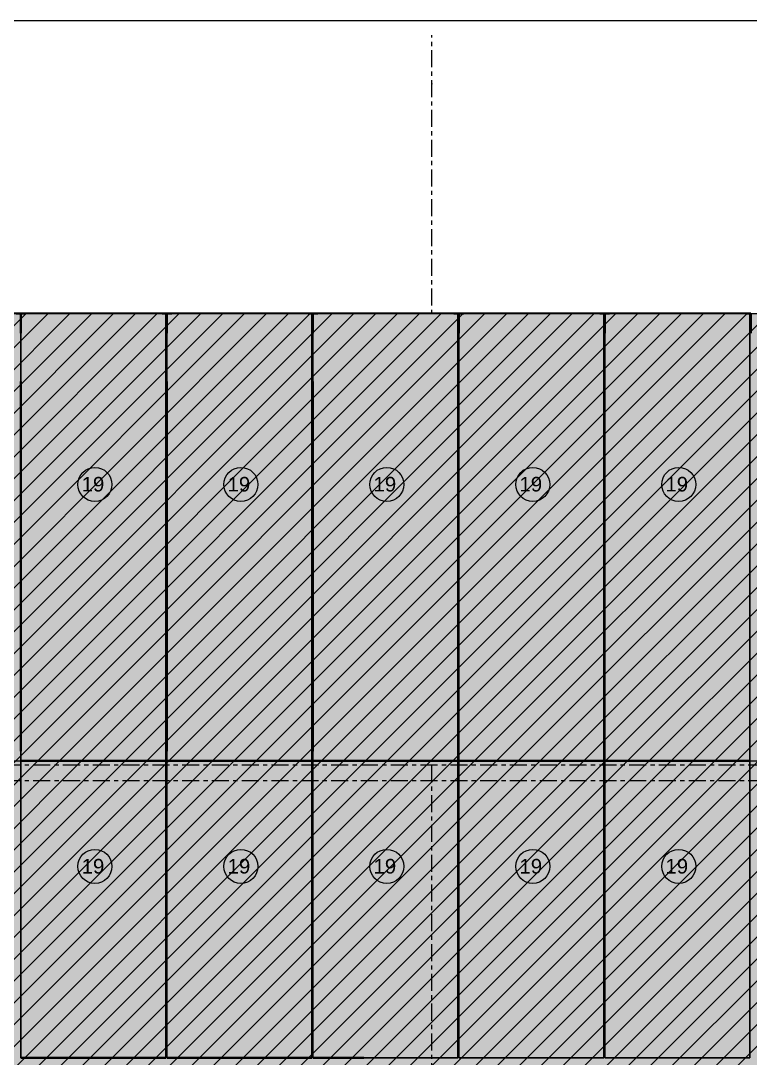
# Model space of a CAD drawing. Header units: millimetres. Extents: x -1379 to 1385823, y -4884429 to 548763.
# Drawn here: x 658247 to 665745, y -2338205 to -2327541 of the extents above; entities that cross this region are included whole.
import ezdxf
from ezdxf.enums import TextEntityAlignment as Align
from ezdxf.xclip import XClip

# ---------------------------------------------------------------- set-up
doc = ezdxf.new("R2010")
doc.units = ezdxf.units.MM
doc.header["$XCLIPFRAME"] = 0
doc.set_wipeout_variables(frame=1)
doc.linetypes.add('CENTER', pattern=[50.8, 31.75, -6.35, 6.35, -6.35])
doc.linetypes.add('TA_GL_000.70000', pattern=[1.925, 0.7, -0.175, 0.175, -0.175, 0.7])
for name, color, linetype in [('000 - 0_SYM_DWG_GRIDLINE_MAIN_COLOR_251', 7, 'Continuous'), ('000 - 0_SYM_DWG_SLOPE-SYM_TEXT_COLOR_3', 7, 'Continuous'), ('000 - CONCRETE_COL_HATCH_', 7, 'Continuous'), ('000 - GRID', 7, 'CENTER')]:
    doc.layers.add(name, color=color, linetype=linetype)
for name, color, linetype, lineweight in [('A-ANNO-IDEN', 7, 'Continuous', 25), ('A-GLAZ-CURT', 7, 'Continuous', 35), ('WALL-E', 7, 'Continuous', 50)]:
    doc.layers.add(name, color=color, linetype=linetype, lineweight=lineweight)
doc.styles.add('ARIAL', font='arial.ttf')
doc.styles.add('TA', font='', dxfattribs={"height": 4.5})
doc.styles.get('TA').set_extended_font_data('Cordia New')
pattern_1 = [(45, (0, 0), (-112.2532, 112.2532), [])]
pattern_2 = [(50, (0, 0), (455.4617, -39.8477), [47.625, -523.875]), (355, (0, 0), (-88.1086, 477.6421), [38.1, -419.1015]), (100.45144, (37.96, -3.3), (367.3531, 437.7944), [40.475, -445.2256]), (46.1842, (0, 127), (677.6976, -105.1058), [71.4375, -785.8125]), (96.63556, (56.5, 118.24), (593.5103, 618.5653), [60.7126, -667.839]), (351.18415, (0, 127), (593.5103, 618.5653), [57.15, -628.6493]), (21, (63.5, 95.25), (379.036, -255.663), [47.625, -523.875]), (326, (63.5, 95.25), (154.505, 460.47), [38.1, -419.1]), (71.45144, (95.1, 73.94), (533.541, 204.807), [40.475, -445.2248]), (37.5, (0, 0), (7.7215, 211.3876), [0, -414.02, 0, -425.45, 0, -420.6875]), (7.5, (0, 0), (167.04916, 250.45144), [0, -242.57, 0, -404.495, 0, -160.3375]), (327.5, (-141.6, 0), (338.9765, -14.32186), [0, -158.75, 0, -495.3, 0, -657.225]), (317.5, (-205.1, 0), (370.32295, 63.5662), [0, -206.375, 0, -328.93, 0, -466.725])]

# ---------------------------------------------------------------- blocks, each defined once
blk = doc.blocks.new('DPA_CP_Entrance Louver Grill Vertical Z - Louver Grill Vertical Z-V164-IV01 - ELEVATION 4')
at = {"layer": 'A-GLAZ-CURT', "color": 7}
for p, q in [((2306465, 114425), (2306415, 114425)), ((2306415, 114425), (2306465, 114425)), ((2306415, 114225), (2306415, 114425)), ((2306415, 114225), (2306415, 114425)), ((2306463, 114425), (2306415, 114425)), ((2306415, 114425), (2306465, 114425)), ((2306415, 114425), (2306415, 114225)), ((2306415, 114425), (2306415, 114225)), ((2306415, 114375), (2306415, 114425)), ((2306415, 114425), (2306415, 114375)), ((2307915, 114425), (2306415, 114425)), ((2307915, 114425), (2306415, 114425)), ((2306465, 114425), (2306463, 114425)), ((2307915, 114425), (2307865, 114425)), ((2307865, 114425), (2307915, 114425)), ((2307865, 114425), (2307915, 114425)), ((2307867, 114425), (2307865, 114425)), ((2307915, 114425), (2307867, 114425)), ((2307915, 114425), (2307915, 114225)), ((2307915, 114225), (2307915, 114425)), ((2307915, 114225), (2307915, 114425)), ((2307915, 114225), (2307915, 114425)), ((2307915, 114375), (2307915, 114425)), ((2307915, 114425), (2307915, 114375))]:
    blk.add_line(p, q, dxfattribs=at)
blk = doc.blocks.new('DPA_CP_Entrance Louver Grill Vertical Z - Louver Grill Vertical Z-V165-IV01 - ELEVATION 4')
at = {"layer": 'A-GLAZ-CURT', "color": 7}
for p, q in [((2304965, 114425), (2304915, 114425)), ((2304915, 114425), (2304965, 114425)), ((2304915, 114225), (2304915, 114425)), ((2304915, 114225), (2304915, 114425)), ((2304963, 114425), (2304915, 114425)), ((2304915, 114425), (2304965, 114425)), ((2304915, 114425), (2304915, 114225)), ((2304915, 114425), (2304915, 114225)), ((2304915, 114375), (2304915, 114425)), ((2304915, 114425), (2304915, 114375)), ((2306415, 114425), (2304915, 114425)), ((2306415, 114425), (2304915, 114425)), ((2304965, 114425), (2304963, 114425)), ((2306415, 114425), (2306365, 114425)), ((2306365, 114425), (2306415, 114425)), ((2306365, 114425), (2306415, 114425)), ((2306367, 114425), (2306365, 114425)), ((2306415, 114425), (2306367, 114425)), ((2306415, 114425), (2306415, 114225)), ((2306415, 114225), (2306415, 114425)), ((2306415, 114225), (2306415, 114425)), ((2306415, 114225), (2306415, 114425)), ((2306415, 114375), (2306415, 114425)), ((2306415, 114425), (2306415, 114375)), ((2304915, 109925), (2304915, 113725)), ((2304915, 109925), (2304915, 113725)), ((2304915, 113725), (2304915, 109925)), ((2304915, 113725), (2304915, 109925))]:
    blk.add_line(p, q, dxfattribs=at)
blk = doc.blocks.new('DPA_CP_Entrance Louver Grill Vertical Z - Louver Grill Vertical Z-V166-IV01 - ELEVATION 4')
at = {"layer": 'A-GLAZ-CURT', "color": 7}
for p, q in [((2301965, 114425), (2301915, 114425)), ((2301915, 114425), (2301965, 114425)), ((2301915, 114225), (2301915, 114425)), ((2301915, 114225), (2301915, 114425)), ((2301963, 114425), (2301915, 114425)), ((2301915, 114425), (2301965, 114425)), ((2301915, 114425), (2301915, 114225)), ((2301915, 114425), (2301915, 114225)), ((2301915, 114375), (2301915, 114425)), ((2301915, 114425), (2301915, 114375)), ((2303415, 114425), (2301915, 114425)), ((2303415, 114425), (2301915, 114425)), ((2301965, 114425), (2301963, 114425)), ((2303415, 114425), (2303365, 114425)), ((2303365, 114425), (2303415, 114425)), ((2303365, 114425), (2303415, 114425)), ((2303367, 114425), (2303365, 114425)), ((2303415, 114425), (2303367, 114425)), ((2303415, 114425), (2303415, 114225)), ((2303415, 114225), (2303415, 114425)), ((2303415, 114225), (2303415, 114425)), ((2303415, 114225), (2303415, 114425)), ((2303415, 114375), (2303415, 114425)), ((2303415, 114425), (2303415, 114375)), ((2301915, 109925), (2301915, 113725)), ((2301915, 109925), (2301915, 113725)), ((2301915, 113725), (2301915, 109925)), ((2301915, 113725), (2301915, 109925)), ((2303415, 113725), (2303415, 109925)), ((2303415, 109925), (2303415, 113725)), ((2303415, 109925), (2303415, 113725)), ((2303415, 109925), (2303415, 113725))]:
    blk.add_line(p, q, dxfattribs=at)
blk = doc.blocks.new('DPA_CP_Entrance Louver Grill Vertical Z - Louver Grill Vertical Z-V167-IV01 - ELEVATION 4')
at = {"layer": 'A-GLAZ-CURT', "color": 7}
for p, q in [((2300465, 114425), (2300415, 114425)), ((2300415, 114425), (2300465, 114425)), ((2300463, 114425), (2300415, 114425)), ((2300415, 114425), (2300465, 114425)), ((2301915, 114425), (2300415, 114425)), ((2301915, 114425), (2300415, 114425)), ((2300465, 114425), (2300463, 114425)), ((2301915, 114425), (2301865, 114425)), ((2301865, 114425), (2301915, 114425)), ((2301865, 114425), (2301915, 114425)), ((2301867, 114425), (2301865, 114425)), ((2301915, 114425), (2301867, 114425)), ((2301915, 114425), (2301915, 114225)), ((2301915, 114225), (2301915, 114425)), ((2301915, 114225), (2301915, 114425)), ((2301915, 114225), (2301915, 114425)), ((2301915, 114375), (2301915, 114425)), ((2301915, 114425), (2301915, 114375)), ((2301915, 113725), (2301915, 109925)), ((2301915, 109925), (2301915, 113725)), ((2301915, 109925), (2301915, 113725)), ((2301915, 109925), (2301915, 113725))]:
    blk.add_line(p, q, dxfattribs=at)
blk = doc.blocks.new('DPA_Curved type B 1 - Curved Type B-5844674-IV01 - ELEVATION 4')
at = {"layer": 'A-GLAZ-CURT', "color": 7}
for p, q in [((2301960, 106775), (2301915, 106775)), ((2301915, 106775), (2303405, 106775)), ((2302660, 106775), (2301960, 106775)), ((2303360, 106775), (2302660, 106775)), ((2303405, 106775), (2303360, 106775)), ((2303410, 103675), (2301910, 103675)), ((2301910, 103675), (2301960, 103675)), ((2301960, 103675), (2302660, 103675)), ((2302660, 103675), (2303360, 103675)), ((2303360, 103675), (2303410, 103675))]:
    blk.add_line(p, q, dxfattribs=at)
blk = doc.blocks.new('DPA_Curved type A 1 - Curved Type A-5844675-IV01 - ELEVATION 4')
at = {"layer": 'A-GLAZ-CURT', "color": 7}
for p, q in [((2303415, 106775), (2304905, 106775)), ((2303460, 106775), (2303415, 106775)), ((2304860, 106775), (2303460, 106775)), ((2304905, 106775), (2304860, 106775)), ((2303410, 103675), (2303460, 103675)), ((2304910, 103675), (2303410, 103675)), ((2303460, 103675), (2304860, 103675)), ((2304860, 103675), (2304910, 103675))]:
    blk.add_line(p, q, dxfattribs=at)
blk = doc.blocks.new('DPA_Curved type C_Left 1 - Curved Type C_Left-5844676-IV01 - ELEVATION 4')
at = {"layer": 'A-GLAZ-CURT', "color": 7}
for p, q in [((2304960, 106775), (2304915, 106775)), ((2304915, 106775), (2305438, 106775)), ((2305426, 106775), (2304960, 106775)), ((2305438, 106775), (2305426, 106775)), ((2305538, 103675), (2304910, 103675)), ((2304910, 103675), (2304960, 103675)), ((2304960, 103675), (2305426, 103675)), ((2305426, 103675), (2305538, 103675)), ((2306410, 103675), (2306038, 103675)), ((2306038, 103675), (2306360, 103675)), ((2306360, 103675), (2306410, 103675))]:
    blk.add_line(p, q, dxfattribs=at)
blk = doc.blocks.new('DPA_Curved type A 1 - Curved Type A-5844855-IV01 - ELEVATION 4')
at = {"layer": 'A-GLAZ-CURT', "color": 7}
for p, q in [((2301915, 106775), (2301960, 106775)), ((2303405, 106775), (2301915, 106775)), ((2301960, 106775), (2303360, 106775)), ((2303360, 106775), (2303405, 106775))]:
    blk.add_line(p, q, dxfattribs=at)
blk = doc.blocks.new('DPA_Curved type C_Left 1 - Curved Type C_Left-5844856-IV01 - ELEVATION 4')
at = {"layer": 'A-GLAZ-CURT', "color": 7}
for p, q in [((2304905, 106775), (2303415, 106775)), ((2303415, 106775), (2303460, 106775)), ((2303460, 106775), (2303926, 106775)), ((2303926, 106775), (2304860, 106775)), ((2304860, 106775), (2304905, 106775))]:
    blk.add_line(p, q, dxfattribs=at)
blk = doc.blocks.new('DPA_Curved type B 1 - Curved Type B-5844854-IV01 - ELEVATION 4')
at = {"layer": 'A-GLAZ-CURT', "color": 7}
for p, q in [((2305438, 106775), (2304915, 106775)), ((2304915, 106775), (2304960, 106775)), ((2304960, 106775), (2305438, 106775))]:
    blk.add_line(p, q, dxfattribs=at)
blk = doc.blocks.new('DPA_TAG_Multi Tags_Specific - Exterior-5922051-IV01 - ELEVATION 4')
at = {"layer": 'A-ANNO-IDEN', "color": 7}
blk.add_circle((2301110, 112669), 350, dxfattribs=at)
blk = doc.blocks.new('C-1-IV01_REV00_20260605-145658_ELEVATION_4_EX')
at = {"layer": 'WALL-E', "color": 7, "lineweight": 9}
for p, q in [((990, 114425), (12040, 114425)), ((2572, 114425), (2582, 114425)), ((4072, 114425), (2582, 114425)), ((2582, 114425), (2582, 109835)), ((2582, 109835), (2582, 114425)), ((4072, 109835), (4072, 114425)), ((4072, 114425), (4082, 114425)), ((4072, 114425), (4072, 109835)), ((5572, 114425), (4082, 114425)), ((4082, 114425), (4082, 109835)), ((4082, 109835), (4082, 114425)), ((5572, 109835), (5572, 114425)), ((5572, 114425), (5582, 114425)), ((5572, 114425), (5572, 109835)), ((7072, 114425), (5582, 114425)), ((5582, 114425), (5582, 109835)), ((5582, 109835), (5582, 114425)), ((7072, 109835), (7072, 114425)), ((7072, 114425), (7082, 114425)), ((7072, 114425), (7072, 109835)), ((8572, 114425), (7082, 114425)), ((7082, 114425), (7082, 109835)), ((7082, 109835), (7082, 114425)), ((8572, 109835), (8572, 114425)), ((8572, 114425), (8582, 114425)), ((8572, 114425), (8572, 109835)), ((10072, 114425), (8582, 114425)), ((8582, 114425), (8582, 109835)), ((8582, 109835), (8582, 114425)), ((10072, 109835), (10072, 114425)), ((10072, 114425), (10082, 114425)), ((10072, 114425), (10072, 109835)), ((2582, 109835), (4072, 109835)), ((2582, 109835), (4072, 109835)), ((4072, 109825), (2582, 109825)), ((2582, 109825), (2582, 106775)), ((2582, 109825), (4072, 109825)), ((2582, 106775), (2582, 109825)), ((4072, 106775), (4072, 109825)), ((4072, 109825), (4072, 106775)), ((4082, 109835), (5572, 109835)), ((4082, 109835), (5572, 109835)), ((5572, 109825), (4082, 109825)), ((4082, 109825), (4082, 106775)), ((4082, 109825), (5572, 109825)), ((4082, 106775), (4082, 109825)), ((5572, 106775), (5572, 109825)), ((5572, 109825), (5572, 106775)), ((5582, 109835), (7072, 109835)), ((5582, 109835), (7072, 109835)), ((7072, 109825), (5582, 109825)), ((5582, 109825), (5582, 106775)), ((5582, 109825), (7072, 109825)), ((5582, 106775), (5582, 109825)), ((7072, 109825), (6805, 109825)), ((6805, 109825), (7072, 109825)), ((7072, 106775), (7072, 109825)), ((7072, 109825), (7072, 106775)), ((7082, 109835), (8572, 109835)), ((7082, 109835), (8572, 109835)), ((8572, 109825), (7082, 109825)), ((7082, 109825), (7082, 106775)), ((7082, 109825), (8572, 109825)), ((7082, 106775), (7082, 109825)), ((8572, 109825), (7082, 109825)), ((7082, 109825), (8572, 109825)), ((8572, 106775), (8572, 109825)), ((8572, 109825), (8572, 106775)), ((8582, 109835), (10072, 109835)), ((8582, 109835), (10072, 109835)), ((8582, 109825), (8582, 106775)), ((10072, 109825), (8582, 109825)), ((8582, 109825), (10072, 109825)), ((8582, 106775), (8582, 109825)), ((10010, 109825), (8582, 109825)), ((8582, 109825), (10010, 109825)), ((10072, 106775), (10072, 109825)), ((10072, 109825), (10072, 106775)), ((2582, 106775), (4072, 106775)), ((4072, 106775), (2582, 106775)), ((4082, 106775), (5572, 106775)), ((5572, 106775), (4082, 106775)), ((5582, 106775), (7072, 106775)), ((7072, 106775), (5582, 106775)), ((7082, 106775), (8572, 106775)), ((8572, 106775), (7082, 106775)), ((8582, 106775), (10072, 106775)), ((10072, 106775), (8582, 106775))]:
    blk.add_line(p, q, dxfattribs=at)
at = {"layer": 'A-ANNO-IDEN', "color": 7, "xscale": 0.5, "yscale": 0.5, "zscale": 0.5}
for p in [(-1147213, 56334), (-1145713, 56334), (-1144213, 56334), (-1142713, 56334), (-1141213, 56334), (-1147213, 52408), (-1145713, 52408), (-1144213, 52408), (-1142713, 52408), (-1141213, 52408)]:
    blk.add_blockref('DPA_TAG_Multi Tags_Specific - Exterior-5922051-IV01 - ELEVATION 4', p, dxfattribs=at)
at = {"layer": 'A-GLAZ-CURT', "color": 7}
for name, p in [('DPA_CP_Entrance Louver Grill Vertical Z - Louver Grill Vertical Z-V167-IV01 - ELEVATION 4', (-2299333, 0)), ('DPA_CP_Entrance Louver Grill Vertical Z - Louver Grill Vertical Z-V166-IV01 - ELEVATION 4', (-2299333, 0)), ('DPA_CP_Entrance Louver Grill Vertical Z - Louver Grill Vertical Z-V166-IV01 - ELEVATION 4', (-2297833, 0)), ('DPA_CP_Entrance Louver Grill Vertical Z - Louver Grill Vertical Z-V165-IV01 - ELEVATION 4', (-2299333, 0)), ('DPA_CP_Entrance Louver Grill Vertical Z - Louver Grill Vertical Z-V164-IV01 - ELEVATION 4', (-2299333, 0)), ('DPA_CP_Entrance Louver Grill Vertical Z - Louver Grill Vertical Z-V164-IV01 - ELEVATION 4', (-2297833, 0)), ('DPA_Curved type B 1 - Curved Type B-5844674-IV01 - ELEVATION 4', (-2299333, 0)), ('DPA_Curved type A 1 - Curved Type A-5844855-IV01 - ELEVATION 4', (-2299333, 0)), ('DPA_Curved type A 1 - Curved Type A-5844675-IV01 - ELEVATION 4', (-2299333, 0)), ('DPA_Curved type C_Left 1 - Curved Type C_Left-5844856-IV01 - ELEVATION 4', (-2299333, 0)), ('DPA_Curved type C_Left 1 - Curved Type C_Left-5844676-IV01 - ELEVATION 4', (-2299333, 0)), ('DPA_Curved type B 1 - Curved Type B-5844854-IV01 - ELEVATION 4', (-2299333, 0))]:
    blk.add_blockref(name, p, dxfattribs=at)
at = {"layer": 'A-ANNO-IDEN', "color": 7, "style": 'ARIAL'}
for p in [(3205, 112596), (4705, 112596), (6205, 112596), (7705, 112596), (9205, 112596), (3205, 108669), (4705, 108669), (6205, 108669), (7705, 108669), (9205, 108669)]:
    blk.add_text('19', height=150, dxfattribs=at).set_placement(p)
blk = doc.blocks.new('*U2267')
at = {"layer": '000 - 0_SYM_DWG_GRIDLINE_MAIN_COLOR_251', "color": 7, "linetype": 'ByBlock', "ltscale": 5}
blk.add_line((20, 0), (-532.99, 0), dxfattribs=at)
at = {"color": 7, "style": 'TA', "flags": 1}
blk.add_attdef('LOCATION', (6, -6), '', height=4.5, rotation=270, dxfattribs=at)
blk = doc.blocks.new('*U2276')
at = {"layer": '000 - 0_SYM_DWG_GRIDLINE_MAIN_COLOR_251', "color": 7, "linetype": 'ByBlock', "ltscale": 5}
blk.add_line((10, 0), (-345.74, 0), dxfattribs=at)
at = {"layer": '000 - 0_SYM_DWG_GRIDLINE_MAIN_COLOR_251', "color": 7}
blk.add_point((-335.74, 0), dxfattribs=at)
at = {"color": 7, "style": 'TA', "flags": 1}
blk.add_attdef('LOCATION', (6, -6), '', height=4.5, rotation=270, dxfattribs=at)
at = {"layer": '000 - 0_SYM_DWG_SLOPE-SYM_TEXT_COLOR_3', "color": 7, "style": 'ARIAL'}
blk.add_attdef('GRID-HEAD', text='', height=4, rotation=90, dxfattribs=at).set_placement((25.6, 0), align=Align.MIDDLE_CENTER)
blk = doc.blocks.new('*U1841')
at = {"layer": '000 - 0_SYM_DWG_GRIDLINE_MAIN_COLOR_251', "color": 7, "linetype": 'ByBlock', "ltscale": 5}
blk.add_line((20, 0), (-470.6, 0), dxfattribs=at)
at = {"color": 7, "style": 'TA', "flags": 1}
blk.add_attdef('LOCATION', (6, -6), '', height=4.5, rotation=270, dxfattribs=at)
blk = doc.blocks.new('C-1-IV01_REV00_20260614-165118_ELEVATION_4_DIMS')
at = {"layer": '000 - GRID', "color": 7, "linetype": 'TA_GL_000.70000', "xscale": 50, "yscale": 50, "zscale": 50}
for name, p, rotation in [('*U2276', (6805, 100000), 270), ('*U2267', (-6399, 114425), 180), ('*U2267', (-6399, 114025), 180), ('*U1841', (-6399, 111614), 180), ('*U1841', (-6399, 109785), 180), ('*U2267', (-6399, 109625), 180)]:
    blk.add_blockref(name, p, dxfattribs=dict(at, rotation=rotation))
blk = doc.blocks.new('C-1-IV01_REV00-1_20260614-181020_ELEVATION_4_PRECAST')
at = {"color": 7}
blk.add_wipeout([(12040, 109825), (1000, 109825), (1000, 114425), (12040, 114425)], dxfattribs=at)
at = {"layer": '000 - CONCRETE_COL_HATCH_'}
h = blk.add_hatch(dxfattribs=at)
h.set_pattern_fill('ANSI31')
h.set_pattern_definition(pattern_1)
h.paths.add_polyline_path([(12040, 109825), (1000, 109825), (1000, 114425), (12040, 114425)])
h = blk.add_hatch(dxfattribs=at)
h.set_pattern_fill('AR-CONC', scale=0.05)
h.set_pattern_definition(pattern_2)
h.paths.add_polyline_path([(12040, 109825), (1000, 109825), (1000, 114425), (12040, 114425)])
h = blk.add_hatch(dxfattribs=at)
h.set_pattern_fill('ANSI31')
h.set_pattern_definition(pattern_1)
h.paths.add_polyline_path([(14582, 109825), (14582, 103675), (16372, 103675), (16372, 109825)])
h.paths.add_polyline_path([(13072, 103675), (13072, 109825), (783, 109825), (783, 103675)])
h = blk.add_hatch(dxfattribs=at)
h.set_pattern_fill('AR-CONC', scale=0.05)
h.set_pattern_definition(pattern_2)
h.paths.add_polyline_path([(13072, 103675), (13072, 109825), (783, 109825), (783, 103675)])
h.paths.add_polyline_path([(14582, 109825), (14582, 103675), (16372, 103675), (16372, 109825)])
at = {"color": 7}
for points in [[(12040, 109825), (1000, 109825), (1000, 114425), (12040, 114425)], [(783, 103675), (16372, 103675), (16372, 109825), (783, 109825)]]:
    blk.add_lwpolyline(points, close=True, dxfattribs=at)

msp = doc.modelspace()

# ---------------------------------------------------------------- linework, layer by layer
at = {"color": 7}
msp.add_lwpolyline([(643796.4, -2347540.5), (682546.4, -2347540.5), (682546.4, -2327540.5), (643796.4, -2327540.5)], close=True, dxfattribs=at)

# ---------------------------------------------------------------- block references
msp.add_blockref('C-1-IV01_REV00_20260614-165118_ELEVATION_4_DIMS', (655667.8, -2444975.4), dxfattribs=at)

# ---------------------------------------------------------------- next in the draw order: block references
msp.add_blockref('C-1-IV01_REV00-1_20260614-181020_ELEVATION_4_PRECAST', (655667.8, -2444975.4), dxfattribs=at)

# ---------------------------------------------------------------- next in the draw order: block references
ref = msp.add_blockref('C-1-IV01_REV00_20260605-145658_ELEVATION_4_EX', (655667.8, -2444975.4), dxfattribs=at)
XClip(ref).set_block_clipping_path([(-1731.8749551864, 99504.3722498701), (18667.8333906819, 116111.7620017761)])

doc.saveas('drawing.dxf')
